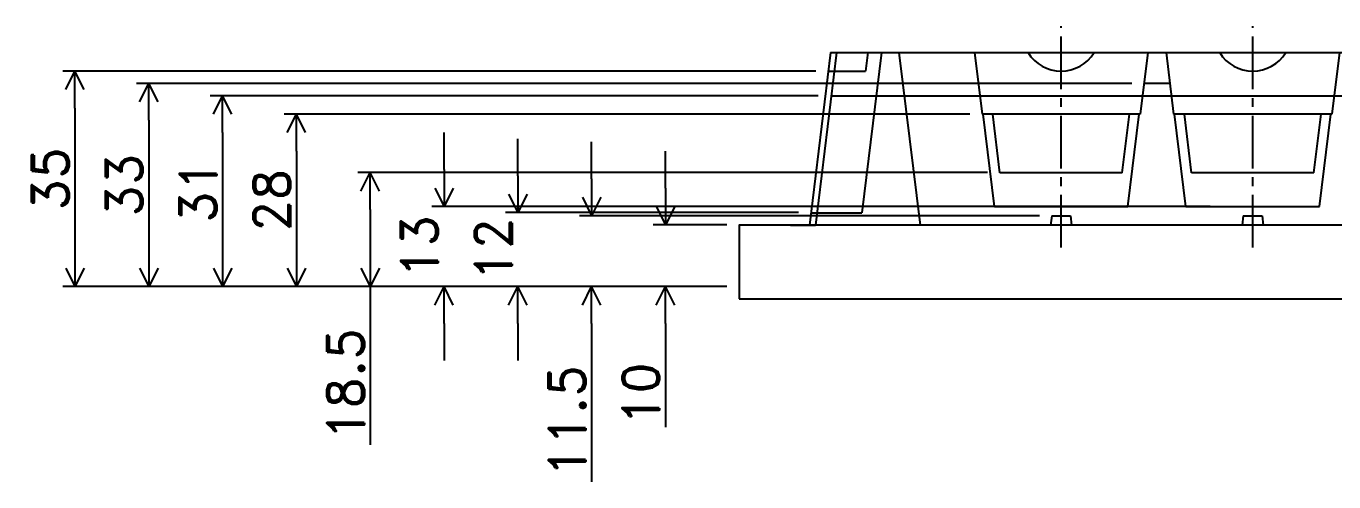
# Model space of a CAD drawing. Extents: x -808 to -24, y -277 to 138.
# Drawn here: x -808.4 to -595.8, y -276.7 to -202.7 of the extents above; entities that cross this region are included whole.
import ezdxf

# ---------------------------------------------------------------- set-up
doc = ezdxf.new("R2010")
doc.units = 0
doc.header["$LTSCALE"] = 0.45
doc.header["$MEASUREMENT"] = 0
doc.linetypes.add('CENTER2', pattern=[28.575, 19.05, -3.175, 3.175, -3.175])
doc.layers.get('0').update_dxf_attribs({"linetype": 'CONTINUOUS'})
doc.layers.get('DEFPOINTS').update_dxf_attribs({"linetype": 'CONTINUOUS'})
for name, color, linetype in [('ANA 10', 7, 'CONTINUOUS'), ('ANA 11.5', 60, 'CONTINUOUS'), ('ANA 12', 6, 'CONTINUOUS'), ('ANA 13', 230, 'CONTINUOUS'), ('ANA 18.5', 30, 'CONTINUOUS'), ('ANA 28', 110, 'CONTINUOUS'), ('ANA 31 Φ8.6x5°U7', 5, 'CONTINUOUS'), ('ANA 33', 4, 'CONTINUOUS'), ('ANA 35', 140, 'CONTINUOUS'), ('CENTER', 243, 'CENTER2'), ('DETAIL', 6, 'CONTINUOUS'), ('LINE', 7, 'CONTINUOUS'), ('LINE1', 30, 'CONTINUOUS'), ('LINE2', 110, 'CONTINUOUS'), ('LINE3', 230, 'CONTINUOUS'), ('LINE6', 60, 'CONTINUOUS'), ('LINE8', 200, 'CONTINUOUS'), ('LINE9', 140, 'CONTINUOUS'), ('SECTION', 31, 'CONTINUOUS'), ('TEXT', 4, 'CONTINUOUS')]:
    doc.layers.add(name, color=color, linetype=linetype)
doc.styles.add('ROMAND', font='romand.shx', dxfattribs={"height": 6})
doc.dimstyles.get("Standard").update_dxf_attribs({"dimtxt": 0.18, "dimasz": 0.18, "dimexe": 0.18, "dimexo": 0.0625, "dimgap": 0.09, "dimtad": 0, "dimtih": 1, "dimtoh": 1, "dimdec": 4, "dimzin": 0, "dimdsep": 46, "dimtxsty": 'STANDARD', "dimcen": 0.09, "dimadec": 0, "dimazin": 0, "dimtfac": 1, "dimtdec": 4, "dimtofl": 0, "dimtmove": 0, "dimatfit": 3, "dimfxl": 1, "dimtolj": 1, "dimtzin": 0, "dimarcsym": 0})

# ---------------------------------------------------------------- blocks, each defined once
blk = doc.blocks.new('ARROWHEAD')
for p in [(-1, 0), (-0.5, 0.25), (-0.5, -0.25)]:
    blk.add_line(p, (0, 0))
blk = doc.blocks.new('*D7')
at = {"layer": 'ANA 10', "color": 0, "lineweight": -2, "transparency": 16777216}
for p, q in [((-704.5, -229.01), (-704.5, -223.01)), ((-694.5, -235.01), (-706.5, -235.01)), ((-694.5, -245.01), (-706.5, -245.01)), ((-704.5, -251.01), (-704.5, -267.87))]:
    blk.add_line(p, q, dxfattribs=at)
at = {"layer": 'DEFPOINTS', "color": 0, "transparency": 16777216}
for p in [(-692.5, -235.01), (-704.5, -245.01), (-692.5, -245.01)]:
    blk.add_point(p, dxfattribs=at)
at = {"layer": 'ANA 10', "color": 0, "lineweight": -2, "transparency": 16777216, "xscale": 6, "yscale": 6, "zscale": 6}
for p, rotation in [((-704.5, -235.01), 270), ((-704.5, -245.01), 90)]:
    blk.add_blockref('ARROWHEAD', p, dxfattribs=dict(at, rotation=rotation))
at = {"layer": 'ANA 10', "color": 0, "transparency": 16777216, "insert": (-708.5, -262.44), "char_height": 6, "attachment_point": 5, "rotation": 90, "style": 'ROMAND'}
blk.add_mtext('\\A1;10', dxfattribs=at)
blk = doc.blocks.new('*D8')
at = {"layer": 'ANA 11.5', "color": 0, "lineweight": -2, "transparency": 16777216}
for p, q in [((-716.5, -227.51), (-716.5, -221.51)), ((-643.7, -233.51), (-718.5, -233.51)), ((-694.5, -245.01), (-718.5, -245.01)), ((-716.5, -251.01), (-716.5, -276.73))]:
    blk.add_line(p, q, dxfattribs=at)
at = {"layer": 'DEFPOINTS', "color": 0, "transparency": 16777216}
for p in [(-641.7, -233.51), (-716.5, -245.01), (-692.5, -245.01)]:
    blk.add_point(p, dxfattribs=at)
at = {"layer": 'ANA 11.5', "color": 0, "lineweight": -2, "transparency": 16777216, "xscale": 6, "yscale": 6, "zscale": 6}
for p, rotation in [((-716.5, -233.51), 270), ((-716.5, -245.01), 90)]:
    blk.add_blockref('ARROWHEAD', p, dxfattribs=dict(at, rotation=rotation))
at = {"layer": 'ANA 11.5', "color": 0, "transparency": 16777216, "insert": (-720.5, -266.87), "char_height": 6, "attachment_point": 5, "rotation": 90, "style": 'ROMAND'}
blk.add_mtext('\\A1;11.5', dxfattribs=at)
blk = doc.blocks.new('*D9')
at = {"layer": 'ANA 12', "color": 0, "lineweight": -2, "transparency": 16777216}
for p, q in [((-728.5, -227.01), (-728.5, -221.01)), ((-682.86, -233.01), (-730.5, -233.01)), ((-694.5, -245.01), (-730.5, -245.01)), ((-728.5, -251.01), (-728.5, -257.01))]:
    blk.add_line(p, q, dxfattribs=at)
at = {"layer": 'DEFPOINTS', "color": 0, "transparency": 16777216}
for p in [(-680.86, -233.01), (-728.5, -245.01), (-692.5, -245.01)]:
    blk.add_point(p, dxfattribs=at)
at = {"layer": 'ANA 12', "color": 0, "lineweight": -2, "transparency": 16777216, "xscale": 6, "yscale": 6, "zscale": 6}
for p, rotation in [((-728.5, -233.01), 270), ((-728.5, -245.01), 90)]:
    blk.add_blockref('ARROWHEAD', p, dxfattribs=dict(at, rotation=rotation))
at = {"layer": 'ANA 12', "color": 0, "transparency": 16777216, "insert": (-732.5, -239.01), "char_height": 6, "attachment_point": 5, "rotation": 90, "style": 'ROMAND'}
blk.add_mtext('\\A1;12', dxfattribs=at)
blk = doc.blocks.new('*D10')
at = {"layer": 'ANA 13', "color": 0, "lineweight": -2, "transparency": 16777216}
for p, q in [((-740.5, -226.01), (-740.5, -220.01)), ((-615.93, -232.01), (-742.5, -232.01)), ((-694.5, -245.01), (-742.5, -245.01)), ((-740.5, -251.01), (-740.5, -257.01))]:
    blk.add_line(p, q, dxfattribs=at)
at = {"layer": 'DEFPOINTS', "color": 0, "transparency": 16777216}
for p in [(-613.93, -232.01), (-740.5, -245.01), (-692.5, -245.01)]:
    blk.add_point(p, dxfattribs=at)
at = {"layer": 'ANA 13', "color": 0, "lineweight": -2, "transparency": 16777216, "xscale": 6, "yscale": 6, "zscale": 6}
for p, rotation in [((-740.5, -232.01), 270), ((-740.5, -245.01), 90)]:
    blk.add_blockref('ARROWHEAD', p, dxfattribs=dict(at, rotation=rotation))
at = {"layer": 'ANA 13', "color": 0, "transparency": 16777216, "insert": (-744.5, -238.51), "char_height": 6, "attachment_point": 5, "rotation": 90, "style": 'ROMAND'}
blk.add_mtext('\\A1;13', dxfattribs=at)
blk = doc.blocks.new('*D11')
at = {"layer": 'ANA 18.5', "color": 0, "lineweight": -2, "transparency": 16777216}
for p, q in [((-652.12, -226.51), (-754.5, -226.51)), ((-752.5, -232.51), (-752.5, -239.01)), ((-694.5, -245.01), (-754.5, -245.01)), ((-752.5, -245.01), (-752.5, -270.73))]:
    blk.add_line(p, q, dxfattribs=at)
at = {"layer": 'DEFPOINTS', "color": 0, "transparency": 16777216}
for p in [(-650.11, -226.51), (-752.5, -245.01), (-692.5, -245.01)]:
    blk.add_point(p, dxfattribs=at)
at = {"layer": 'ANA 18.5', "color": 0, "lineweight": -2, "transparency": 16777216, "xscale": 6, "yscale": 6, "zscale": 6}
for p, rotation in [((-752.5, -226.51), 90), ((-752.5, -245.01), 270)]:
    blk.add_blockref('ARROWHEAD', p, dxfattribs=dict(at, rotation=rotation))
at = {"layer": 'ANA 18.5', "color": 0, "transparency": 16777216, "insert": (-756.5, -260.87), "char_height": 6, "attachment_point": 5, "rotation": 90, "style": 'ROMAND'}
blk.add_mtext('\\A1;18.5', dxfattribs=at)
blk = doc.blocks.new('*D12')
at = {"layer": 'ANA 28', "color": 0, "lineweight": -2, "transparency": 16777216}
for p, q in [((-655.03, -217.01), (-766.5, -217.01)), ((-764.5, -223.01), (-764.5, -239.01)), ((-696.5, -245.01), (-766.5, -245.01))]:
    blk.add_line(p, q, dxfattribs=at)
at = {"layer": 'DEFPOINTS', "color": 0, "transparency": 16777216}
for p in [(-653.03, -217.01), (-764.5, -245.01), (-694.5, -245.01)]:
    blk.add_point(p, dxfattribs=at)
at = {"layer": 'ANA 28', "color": 0, "lineweight": -2, "transparency": 16777216, "xscale": 6, "yscale": 6, "zscale": 6}
for p, rotation in [((-764.5, -217.01), 90), ((-764.5, -245.01), 270)]:
    blk.add_blockref('ARROWHEAD', p, dxfattribs=dict(at, rotation=rotation))
at = {"layer": 'ANA 28', "color": 0, "transparency": 16777216, "insert": (-768.5, -231.01), "char_height": 6, "attachment_point": 5, "rotation": 90, "style": 'ROMAND'}
blk.add_mtext('\\A1;28', dxfattribs=at)
blk = doc.blocks.new('*D13')
at = {"layer": 'ANA 33', "color": 0, "lineweight": -2, "transparency": 16777216}
for p, q in [((-628.7, -212.01), (-790.5, -212.01)), ((-788.5, -218.01), (-788.5, -239.01)), ((-694.5, -245.01), (-790.5, -245.01))]:
    blk.add_line(p, q, dxfattribs=at)
at = {"layer": 'DEFPOINTS', "color": 0, "transparency": 16777216}
for p in [(-626.7, -212.01), (-788.5, -245.01), (-692.5, -245.01)]:
    blk.add_point(p, dxfattribs=at)
at = {"layer": 'ANA 33', "color": 0, "lineweight": -2, "transparency": 16777216, "xscale": 6, "yscale": 6, "zscale": 6}
for p, rotation in [((-788.5, -212.01), 90), ((-788.5, -245.01), 270)]:
    blk.add_blockref('ARROWHEAD', p, dxfattribs=dict(at, rotation=rotation))
at = {"layer": 'ANA 33', "color": 0, "transparency": 16777216, "insert": (-792.5, -228.51), "char_height": 6, "attachment_point": 5, "rotation": 90, "style": 'ROMAND'}
blk.add_mtext('\\A1;33', dxfattribs=at)
blk = doc.blocks.new('*D14')
at = {"layer": 'ANA 35', "color": 0, "lineweight": -2, "transparency": 16777216}
for p, q in [((-680.04, -210.01), (-802.5, -210.01)), ((-800.5, -216.01), (-800.5, -239.01)), ((-694.5, -245.01), (-802.5, -245.01))]:
    blk.add_line(p, q, dxfattribs=at)
at = {"layer": 'DEFPOINTS', "color": 0, "transparency": 16777216}
for p in [(-678.04, -210.01), (-800.5, -245.01), (-692.5, -245.01)]:
    blk.add_point(p, dxfattribs=at)
at = {"layer": 'ANA 35', "color": 0, "lineweight": -2, "transparency": 16777216, "xscale": 6, "yscale": 6, "zscale": 6}
for p, rotation in [((-800.5, -210.01), 90), ((-800.5, -245.01), 270)]:
    blk.add_blockref('ARROWHEAD', p, dxfattribs=dict(at, rotation=rotation))
at = {"layer": 'ANA 35', "color": 0, "transparency": 16777216, "insert": (-804.5, -227.51), "char_height": 6, "attachment_point": 5, "rotation": 90, "style": 'ROMAND'}
blk.add_mtext('\\A1;35', dxfattribs=at)
blk = doc.blocks.new('*D15')
at = {"layer": 'ANA 31 Φ8.6x5°U7', "color": 0, "lineweight": -2, "transparency": 16777216}
for p, q in [((-679.67, -214.01), (-778.5, -214.01)), ((-776.5, -220.01), (-776.5, -239.01)), ((-694.5, -245.01), (-778.5, -245.01))]:
    blk.add_line(p, q, dxfattribs=at)
at = {"layer": 'DEFPOINTS', "color": 0, "transparency": 16777216}
for p in [(-677.67, -214.01), (-776.5, -245.01), (-692.5, -245.01)]:
    blk.add_point(p, dxfattribs=at)
at = {"layer": 'ANA 31 Φ8.6x5°U7', "color": 0, "lineweight": -2, "transparency": 16777216, "xscale": 6, "yscale": 6, "zscale": 6}
for p, rotation in [((-776.5, -214.01), 90), ((-776.5, -245.01), 270)]:
    blk.add_blockref('ARROWHEAD', p, dxfattribs=dict(at, rotation=rotation))
at = {"layer": 'ANA 31 Φ8.6x5°U7', "color": 0, "transparency": 16777216, "insert": (-780.5, -229.51), "char_height": 6, "attachment_point": 5, "rotation": 90, "style": 'ROMAND'}
blk.add_mtext('\\A1;31', dxfattribs=at)

msp = doc.modelspace()

# ---------------------------------------------------------------- linework, layer by layer
at = {"layer": 'CENTER'}
for p, q in [((-640.175, -238.68892), (-640.175, -202.71997)), ((-609.025, -238.68892), (-609.025, -202.71997))]:
    msp.add_line(p, q, dxfattribs=at)
at = {"layer": 'DETAIL'}
for p in [(-669.3676, -207.01412), (-680.85943, -233.01412)]:
    msp.add_line(p, (-672.56, -233.01412), dxfattribs=at)
at = {"layer": 'LINE'}
for p, q in [((-677.66703, -207.01412), (-681.105, -235.01412)), ((-676.66703, -207.01412), (-680.105, -235.01412)), ((-666.54797, -207.01412), (-663.11, -235.01412)), ((-641.70082, -233.51412), (-641.885, -235.01412)), ((-638.64918, -233.51412), (-638.465, -235.01412)), ((-610.55082, -233.51412), (-610.735, -235.01412)), ((-607.49918, -233.51412), (-607.315, -235.01412)), ((-684.175, -235.01412), (-680.105, -235.01412))]:
    msp.add_line(p, q, dxfattribs=at)
msp.add_lwpolyline([(-692.5, -247.01412), (-307.5, -247.01412), (-307.5, -235.01412), (-692.5, -235.01412)], close=True, dxfattribs=at)
at = {"layer": 'LINE1'}
for p, q in [((-650.115, -226.51412), (-651.28145, -217.01412)), ((-630.235, -226.51412), (-629.06855, -217.01412)), ((-618.965, -226.51412), (-620.13145, -217.01412)), ((-599.085, -226.51412), (-597.91855, -217.01412)), ((-630.235, -226.51412), (-650.115, -226.51412)), ((-599.085, -226.51412), (-618.965, -226.51412))]:
    msp.add_line(p, q, dxfattribs=at)
at = {"layer": 'LINE2'}
for p, q in [((-654.26285, -207.01412), (-653.035, -217.01412)), ((-626.08715, -207.01412), (-627.315, -217.01412)), ((-623.11285, -207.01412), (-621.885, -217.01412)), ((-594.93715, -207.01412), (-596.165, -217.01412)), ((-627.315, -217.01412), (-653.035, -217.01412)), ((-596.165, -217.01412), (-621.885, -217.01412))]:
    msp.add_line(p, q, dxfattribs=at)
at = {"layer": 'LINE3'}
for p, q in [((-651.025, -232.01412), (-652.86677, -217.01412)), ((-629.325, -232.01412), (-627.48323, -217.01412)), ((-619.875, -232.01412), (-621.71677, -217.01412)), ((-598.175, -232.01412), (-596.33323, -217.01412)), ((-651.025, -232.01412), (-629.325, -232.01412)), ((-619.875, -232.01412), (-598.175, -232.01412))]:
    msp.add_line(p, q, dxfattribs=at)
at = {"layer": 'LINE6'}
for p, q in [((-641.70082, -233.51412), (-638.64918, -233.51412)), ((-610.55082, -233.51412), (-607.49918, -233.51412))]:
    msp.add_line(p, q, dxfattribs=at)
at = {"layer": 'LINE8'}
for centre in [(-640.175, -203.71412), (-609.025, -203.71412)]:
    msp.add_arc(centre, 6.3, 211.5881355, 328.4118645, dxfattribs=at)
at = {"layer": 'LINE9'}
for p in [(-671.59165, -207.01412), (-678.03539, -210.01412)]:
    msp.add_line(p, (-671.96, -210.01412), dxfattribs=at)
at = {"layer": 'SECTION'}
for p, q in [((-677.66703, -207.01412), (-322.33297, -207.01412)), ((-677.66703, -214.01412), (-322.33297, -214.01412))]:
    msp.add_line(p, q, dxfattribs=at)
at = {"layer": 'TEXT'}
for p, q in [((-653.64892, -212.01412), (-665.93404, -212.01412)), ((-622.49892, -212.01412), (-626.70108, -212.01412))]:
    msp.add_line(p, q, dxfattribs=at)

# ---------------------------------------------------------------- dimensions: what is measured, and where the dimension line sits
at = {"layer": 'ANA 10'}
dim = msp.add_linear_dim(base=(-704.5, -245.01412), p1=(-692.5, -235.01412), p2=(-692.5, -245.01412), angle=90, dimstyle='STANDARD', override={"dimtxt": 6, "dimasz": 6, "dimexe": 2, "dimexo": 2, "dimgap": 1, "dimtad": 1, "dimtih": 0, "dimtoh": 0, "dimzin": 8, "dimtxsty": 'ROMAND', "dimblk1": 'ARROWHEAD', "dimblk2": 'ARROWHEAD', "dimsah": 1, "dimcen": 0, "dimadec": 4}, dxfattribs=at)
dim.commit()
dim.dimension.update_dxf_attribs({"geometry": '*D7', "text_midpoint": (-708.5, -262.44269)})
at = {"layer": 'ANA 11.5'}
dim = msp.add_linear_dim(base=(-716.5, -245.01412), p1=(-641.70082, -233.51412), p2=(-692.5, -245.01412), angle=90, dimstyle='STANDARD', override={"dimtxt": 6, "dimasz": 6, "dimexe": 2, "dimexo": 2, "dimgap": 1, "dimtad": 1, "dimtih": 0, "dimtoh": 0, "dimzin": 8, "dimtxsty": 'ROMAND', "dimblk1": 'ARROWHEAD', "dimblk2": 'ARROWHEAD', "dimsah": 1, "dimcen": 0, "dimadec": 4}, dxfattribs=at)
dim.commit()
dim.dimension.update_dxf_attribs({"geometry": '*D8', "text_midpoint": (-720.5, -266.87126)})
at = {"layer": 'ANA 12'}
dim = msp.add_linear_dim(base=(-728.5, -245.01412), p1=(-680.85943, -233.01412), p2=(-692.5, -245.01412), angle=90, dimstyle='STANDARD', override={"dimtxt": 6, "dimasz": 6, "dimexe": 2, "dimexo": 2, "dimgap": 1, "dimtad": 1, "dimtih": 0, "dimtoh": 0, "dimzin": 8, "dimtxsty": 'ROMAND', "dimblk1": 'ARROWHEAD', "dimblk2": 'ARROWHEAD', "dimsah": 1, "dimcen": 0, "dimadec": 4}, dxfattribs=at)
dim.commit()
dim.dimension.update_dxf_attribs({"geometry": '*D9', "text_midpoint": (-732.5, -239.01412)})
at = {"layer": 'ANA 13'}
dim = msp.add_linear_dim(base=(-740.5, -245.01412), p1=(-613.925, -232.01412), p2=(-692.5, -245.01412), angle=90, dimstyle='STANDARD', override={"dimtxt": 6, "dimasz": 6, "dimexe": 2, "dimexo": 2, "dimgap": 1, "dimtad": 1, "dimtih": 0, "dimtoh": 0, "dimzin": 8, "dimtxsty": 'ROMAND', "dimblk1": 'ARROWHEAD', "dimblk2": 'ARROWHEAD', "dimsah": 1, "dimcen": 0, "dimadec": 4}, dxfattribs=at)
dim.commit()
dim.dimension.update_dxf_attribs({"geometry": '*D10', "text_midpoint": (-744.5, -238.51412)})
at = {"layer": 'ANA 18.5'}
dim = msp.add_linear_dim(base=(-752.5, -245.01412), p1=(-650.115, -226.51412), p2=(-692.5, -245.01412), angle=90, dimstyle='STANDARD', override={"dimtxt": 6, "dimasz": 6, "dimexe": 2, "dimexo": 2, "dimgap": 1, "dimtad": 1, "dimtih": 0, "dimtoh": 0, "dimzin": 8, "dimtxsty": 'ROMAND', "dimblk1": 'ARROWHEAD', "dimblk2": 'ARROWHEAD', "dimsah": 1, "dimcen": 0, "dimadec": 4}, dxfattribs=at)
dim.commit()
dim.dimension.update_dxf_attribs({"geometry": '*D11', "text_midpoint": (-756.5, -260.87126)})
at = {"layer": 'ANA 28'}
dim = msp.add_linear_dim(base=(-764.5, -245.01412), p1=(-653.035, -217.01412), p2=(-694.5, -245.01412), angle=90, dimstyle='STANDARD', override={"dimtxt": 6, "dimasz": 6, "dimexe": 2, "dimexo": 2, "dimgap": 1, "dimtad": 1, "dimtih": 0, "dimtoh": 0, "dimzin": 8, "dimtxsty": 'ROMAND', "dimblk1": 'ARROWHEAD', "dimblk2": 'ARROWHEAD', "dimsah": 1, "dimcen": 0, "dimadec": 4}, dxfattribs=at)
dim.commit()
dim.dimension.update_dxf_attribs({"geometry": '*D12', "text_midpoint": (-768.5, -231.01412)})
at = {"layer": 'ANA 31 Φ8.6x5°U7'}
dim = msp.add_linear_dim(base=(-776.5, -245.01412), p1=(-677.66703, -214.01412), p2=(-692.5, -245.01412), angle=90, dimstyle='STANDARD', override={"dimtxt": 6, "dimasz": 6, "dimexe": 2, "dimexo": 2, "dimgap": 1, "dimtad": 1, "dimtih": 0, "dimtoh": 0, "dimzin": 8, "dimtxsty": 'ROMAND', "dimblk1": 'ARROWHEAD', "dimblk2": 'ARROWHEAD', "dimsah": 1, "dimcen": 0, "dimadec": 4}, dxfattribs=at)
dim.commit()
dim.dimension.update_dxf_attribs({"geometry": '*D15', "text_midpoint": (-780.5, -229.51412)})
at = {"layer": 'ANA 33'}
dim = msp.add_linear_dim(base=(-788.5, -245.01412), p1=(-626.70108, -212.01412), p2=(-692.5, -245.01412), angle=90, dimstyle='STANDARD', override={"dimtxt": 6, "dimasz": 6, "dimexe": 2, "dimexo": 2, "dimgap": 1, "dimtad": 1, "dimtih": 0, "dimtoh": 0, "dimzin": 8, "dimtxsty": 'ROMAND', "dimblk1": 'ARROWHEAD', "dimblk2": 'ARROWHEAD', "dimsah": 1, "dimcen": 0, "dimadec": 4}, dxfattribs=at)
dim.commit()
dim.dimension.update_dxf_attribs({"geometry": '*D13', "text_midpoint": (-792.5, -228.51412)})
at = {"layer": 'ANA 35'}
dim = msp.add_linear_dim(base=(-800.5, -245.01412), p1=(-678.03539, -210.01412), p2=(-692.5, -245.01412), angle=90, dimstyle='STANDARD', override={"dimtxt": 6, "dimasz": 6, "dimexe": 2, "dimexo": 2, "dimgap": 1, "dimtad": 1, "dimtih": 0, "dimtoh": 0, "dimzin": 8, "dimtxsty": 'ROMAND', "dimblk1": 'ARROWHEAD', "dimblk2": 'ARROWHEAD', "dimsah": 1, "dimcen": 0, "dimadec": 4}, dxfattribs=at)
dim.commit()
dim.dimension.update_dxf_attribs({"geometry": '*D14', "text_midpoint": (-804.5, -227.51412)})

doc.saveas('drawing.dxf')
